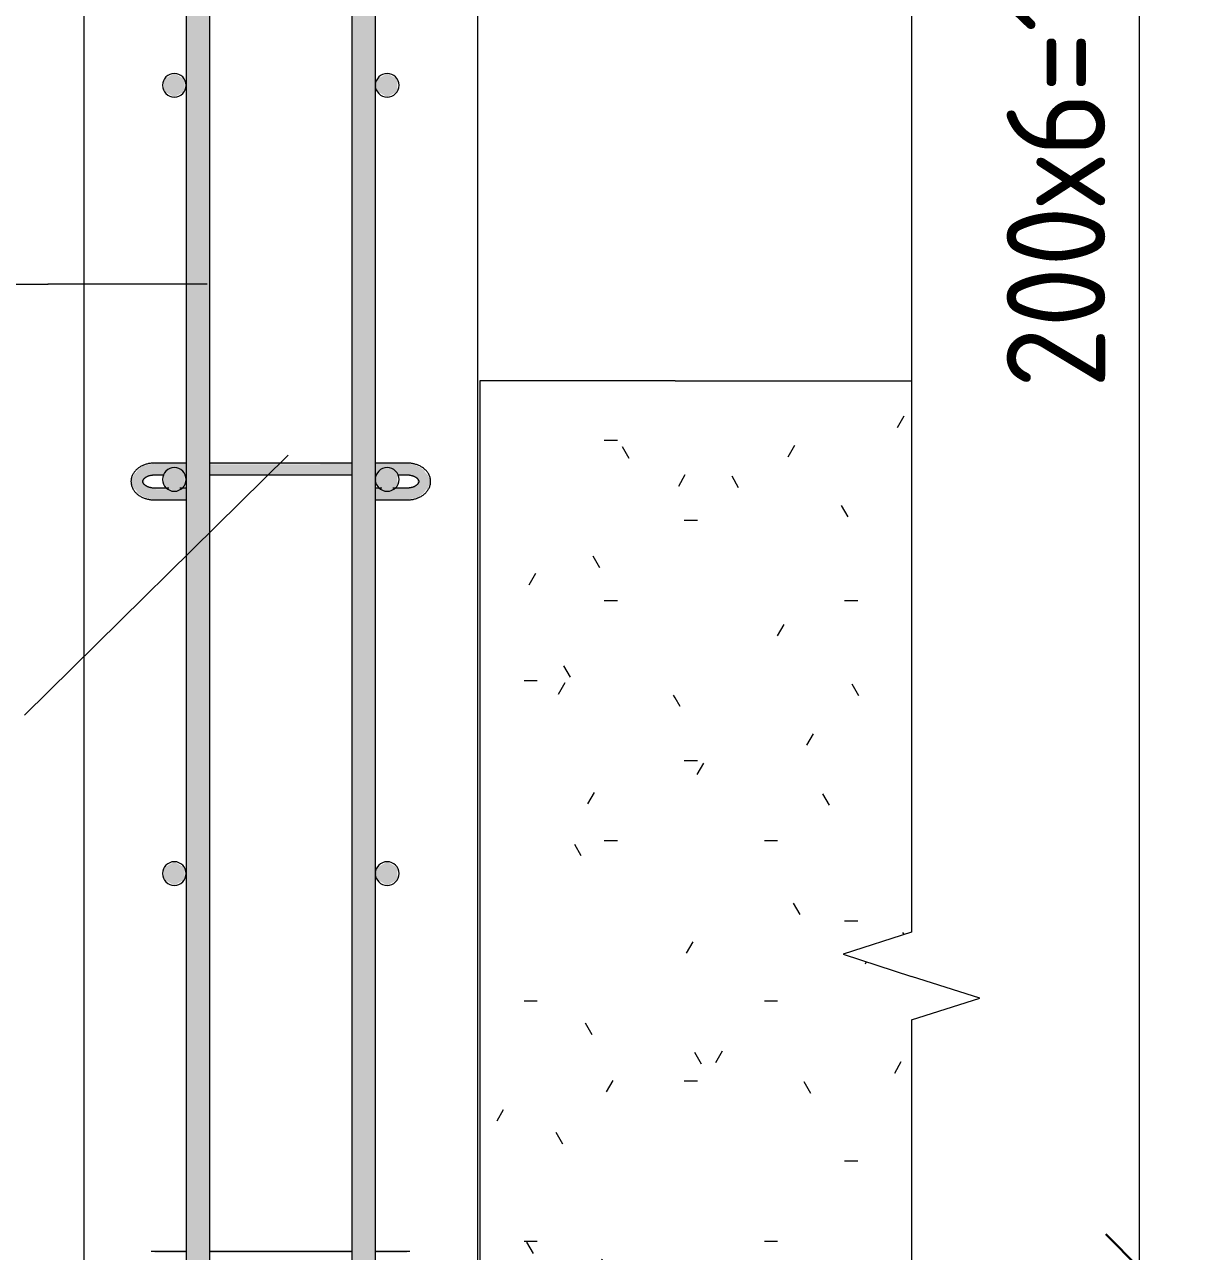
# Model space of a CAD drawing. Header units: millimetres. Extents: x 23200 to 49062, y -2858 to 35213.
# Drawn here: x 31561 to 32156, y -1642 to -1019 of the extents above; entities that cross this region are included whole.
import ezdxf

# ---------------------------------------------------------------- set-up
doc = ezdxf.new("R2010")
doc.units = ezdxf.units.MM
for name, color, linetype, lineweight in [('AA_Dim', 7, 'Continuous', 9), ('AA_Dim-20', 7, 'Continuous', 9), ('AA_Oformlenie', 7, 'Continuous', 9), ('AA_Vinoska', 7, 'Continuous', 9), ('AF_Element', 7, 'Continuous', 20), ('AF_Element_Грунт', 253, 'Continuous', 20), ('AF_Stena_Опалубка', 253, 'Continuous', 20), ('KR_Armatura', 7, 'Continuous', 20), ('KR_Armatura_Tonkie', 7, 'Continuous', 20)]:
    doc.layers.add(name, color=color, linetype=linetype, lineweight=lineweight)
doc.styles.add('ISOCPEUR_1', font='isocpeur.ttf', dxfattribs={"width": 0.9, "height": 50})
doc.dimstyles.new('05_Округл_5мм__прозр_', dxfattribs={"dimscale": 304.8, "dimtxt": 49.799059, "dimasz": 0.111549, "dimexe": 0.098425, "dimexo": 0.065617, "dimgap": 0.006562, "dimtad": 1, "dimdec": 0, "dimrnd": 5, "dimdsep": 46, "dimtxsty": 'ISOCPEUR_1', "dimblk1": 'OBLIQUE', "dimblk2": 'OBLIQUE', "dimsah": 1, "dimcen": 0.09, "dimdle": 0.098425, "dimazin": 0, "dimtfac": 1, "dimtdec": 4, "dimtix": 1, "dimtmove": 1, "dimatfit": 3, "dimfxl": 1, "dimtvp": 1, "dimtolj": 1, "dimtzin": 0, "dimlwd": 18, "dimlwe": 18, "dimarcsym": 2})
doc.dimstyles.new('05_Округл_5мм__прозр__1', dxfattribs={"dimscale": 304.8, "dimtxt": 49.799059, "dimasz": 0.111549, "dimexe": 0.098425, "dimexo": 0.065617, "dimgap": 0.006562, "dimtad": 1, "dimdec": 0, "dimrnd": 5, "dimdsep": 46, "dimtxsty": 'ISOCPEUR_1', "dimblk1": 'OBLIQUE', "dimblk2": 'OBLIQUE', "dimsah": 1, "dimcen": 0.09, "dimdle": 0.098425, "dimazin": 0, "dimtfac": 1, "dimtdec": 4, "dimtix": 1, "dimtmove": 0, "dimatfit": 3, "dimfxl": 1, "dimtvp": 1, "dimtolj": 1, "dimtzin": 0, "dimlwd": 18, "dimlwe": 18, "dimarcsym": 2})
pattern_1 = [(0, (22873.17, -1067.63), (162.56, 40.64), [6.706, -115.214, 6.706, -115.214, -650.24]), (0, (22873.17, -1067.63), (162.56, 40.64), [-243.84, 6.706, -237.134, 6.706, -115.214, -284.48]), (0, (22873.17, -1067.63), (162.56, 40.64), [-609.6, 6.706, -74.574, 6.706, -196.494]), (120, (22934.13, -1047.31), (-116.4753, 120.4611), [6.706, -115.214, 6.706, -765.454]), (120, (22934.13, -1047.31), (-116.4753, 120.4611), [-128.626, -115.214, 6.706, -237.134, -406.4]), (120, (22934.13, -1047.31), (-116.4753, 120.4611), [-487.68, 6.706, -115.214, 6.706, -277.774]), (120, (22934.13, -1047.31), (-116.4753, 120.4611), [-616.306, -74.574, 6.706, -196.494]), (240, (22954.45, -966.03), (-46.0847, -161.1011), [6.706, -115.214, 6.706, -765.454]), (240, (22954.45, -966.03), (-46.0847, -161.1011), [-128.626, -115.214, 6.706, -237.134, -406.4]), (240, (22954.45, -966.03), (-46.0847, -161.1011), [-487.68, 6.706, -115.214, 6.706, -277.774]), (240, (22954.45, -966.03), (-46.0847, -161.1011), [-616.306, -74.574, 6.706, -196.494])]

# ---------------------------------------------------------------- blocks, each defined once
blk = doc.blocks.new('350_Хомут прямоугольный верт _НесАрм_РабПлоск_ - 350_Хомут прямоугольный верт _НесАрм_РабПлоск_-3806730-Сечение 6')
at = {"layer": 'KR_Armatura_Tonkie', "lineweight": 9}
h = blk.add_hatch(color=256, dxfattribs=at)
h.paths.add_polyline_path([(25316.06, -456), (25321.26, -453), (25321.26, -447), (25316.06, -444), (25310.87, -447), (25310.87, -453)])
h.paths.add_polyline_path([(25424.06, -456), (25429.26, -453), (25429.26, -447), (25424.06, -444), (25418.87, -447), (25418.87, -453)])
at = {"layer": 'KR_Armatura'}
for centre, start, end in [((25316.06, -450), 90, 270), ((25316.06, -450), 270, 90), ((25424.06, -450), 90, 270), ((25424.06, -450), 270, 90)]:
    blk.add_arc(centre, 6, start, end, dxfattribs=at)
blk = doc.blocks.new('265_Выпуск П одной длины _НесАрм_РабПлоск_ - В1 _d12_-3835162-Сечение 6')
at = {"layer": 'KR_Armatura_Tonkie'}
h = blk.add_hatch(color=256, dxfattribs=at)
h.paths.add_polyline_path([(25326.51, -1918.01), (25334.06, -1917.89), (25333.86, -1708), (25322.06, -1708), (25322.27, -1918.01), (25325.06, -1918.01)])
h.paths.add_polyline_path([(25326.66, -1692), (25334.06, -1692), (25333.86, -278), (25322.06, -278), (25322.27, -1692), (25326.51, -1692)])
h.paths.add_polyline_path([(25326.51, -262), (25334.06, -262), (25333.86, -238), (25322.06, -238), (25322.27, -262), (25326.09, -262)])
h.paths.add_polyline_path([(25326.11, -230), (25334.06, -230), (25333.86, -40), (25322.06, -40), (25322.27, -55.54), (25333.06, -66.56), (25327.52, -72.1), (25322.06, -66.64), (25322.27, -230), (25325.06, -230)])
h.paths.add_polyline_path([(25326.51, -32), (25334.06, -32), (25333.86, 417.99), (25322.06, 417.99), (25322.27, -32), (25326.23, -32)])
h = blk.add_hatch(color=256, dxfattribs=at)
h.paths.add_polyline_path([(25409.76, -1918.01), (25418.06, -1917.89), (25417.86, -1708), (25406.06, -1708), (25406.29, -1918.01), (25409.06, -1918.01)])
h.paths.add_polyline_path([(25409.2, -1692), (25418.06, -1692), (25417.86, -278), (25406.06, -278), (25406.27, -1692), (25409.06, -1692)])
h.paths.add_polyline_path([(25409.06, -262), (25418.06, -262), (25417.86, -235.94), (25415.06, -236.95), (25406.06, -238), (25406.27, -262), (25408.7, -262)])
h.paths.add_polyline_path([(25406.21, -230), (25408.72, -229.78), (25413.61, -229.11), (25418.06, -227.27), (25417.86, -42.64), (25413.31, -40.82), (25406.06, -40), (25406.06, -230)])
h.paths.add_polyline_path([(25418.06, -34.14), (25417.86, 417.99), (25406.06, 417.99), (25406.27, -32), (25408.82, -32.23), (25416.3, -33.42), (25417.9, -34.07)])
for p, q in [((25322.06, -278), (25322.06, -1692)), ((25334.06, -1692), (25334.06, -278)), ((25406.06, -278), (25406.06, -1692)), ((25418.06, -1692), (25418.06, -278))]:
    blk.add_line(p, q, dxfattribs=at)
blk = doc.blocks.new('265_Выпуск П одной длины _НесАрм_РабПлоск_ - В1 _d12_-V21-Сечение 6')
at = {"layer": 'KR_Armatura_Tonkie'}
for p, q in [((25322.06, -847.68), (25322.06, -1241.69)), ((25334.06, -1241.7), (25334.06, -847.68)), ((25406.06, -847.66), (25406.06, -1241.68)), ((25418.06, -1241.68), (25418.06, -847.67)), ((25322.06, -1247.68), (25322.06, -1641.69)), ((25334.06, -1641.7), (25334.06, -1247.68)), ((25406.06, -1247.66), (25406.06, -1641.68)), ((25418.06, -1641.68), (25418.06, -1247.67))]:
    blk.add_line(p, q, dxfattribs=at)
blk = doc.blocks.new('265_Выпуск П одной длины _НесАрм_РабПлоск_ - В1 _d12_-V22-Сечение 6')
at = {"layer": 'KR_Armatura_Tonkie'}
for p, q in [((25334.06, -1241.7), (25334.06, -847.68)), ((25406.06, -847.66), (25406.06, -1241.68)), ((25322.06, -860.41), (25322.06, -1241.69)), ((25418.06, -1241.68), (25418.06, -860.37)), ((25322.06, -1247.68), (25322.06, -1254.45)), ((25334.06, -1641.7), (25334.06, -1247.68)), ((25406.06, -1247.66), (25406.06, -1641.68)), ((25418.06, -1254.41), (25418.06, -1247.67)), ((25322.06, -1260.41), (25322.06, -1641.69)), ((25418.06, -1641.68), (25418.06, -1260.37))]:
    blk.add_line(p, q, dxfattribs=at)
blk = doc.blocks.new('грунт подушка4 - грунт подушка2-3863139-Сечение 6')
at = {"layer": 'AF_Element', "lineweight": 9}
h = blk.add_hatch(dxfattribs=at)
h.set_pattern_fill('FP_2', color=256, style=0, pattern_type=2)
h.set_pattern_definition(pattern_1)
h.paths.add_polyline_path([(25570.06, -2000), (25570.06, -1200), (25471.06, -1200), (25471.06, -2000), (25501.36, -2000)])
at = {"layer": 'AF_Element'}
for p, q in [((25570.06, -1200), (25471.06, -1200)), ((25471.06, -1200), (25471.06, -2000)), ((25471.06, -2000), (25570.06, -2000))]:
    blk.add_line(p, q, dxfattribs=at)
blk = doc.blocks.new('грунт подушка5 - грунт подушка1-3863278-Сечение 6')
at = {"layer": 'AF_Element', "lineweight": 9}
h = blk.add_hatch(dxfattribs=at)
h.set_pattern_fill('FP_2', color=256, style=0, pattern_type=2)
h.set_pattern_definition(pattern_1)
h.paths.add_polyline_path([(23860.06, -2173.96), (24199.78, -2173.96), (24199.78, -2157.9), (24221.78, -2157.9), (24221.78, -2173.96), (24233.05, -2139.3), (24244.31, -2173.96), (25178.64, -2173.96), (25178.64, -2157.9), (25200.64, -2157.9), (25200.64, -2173.96), (25211.9, -2139.3), (25223.16, -2173.96), (25690.06, -2173.96), (25690.06, -1524.21), (25674, -1524.21), (25674, -1502.21), (25690.06, -1502.21), (25655.4, -1490.95), (25690.06, -1479.69), (25690.06, -1200.13), (25570.06, -1200.13), (25570.06, -2100.13), (23860.06, -2100.13), (23860.06, -2131.88)])
at = {"layer": 'AF_Element'}
blk.add_line((25690.06, -1200.13), (25570.06, -1200.13), dxfattribs=at)
blk = doc.blocks.new('261_Шпилька массив _НесАрм_РабПлоск_ - 6 А240-3909378-Сечение 6')
at = {"layer": 'KR_Armatura_Tonkie'}
h = blk.add_hatch(color=256, dxfattribs=at)
h.paths.add_polyline_path([(25306.06, -1255.29), (25306.06, -1254.41), (25301.46, -1253.14), (25300.87, -1252.44), (25300.87, -1253.17), (25304.89, -1254.81)])
h.paths.add_polyline_path([(25294.06, -1251.05), (25296.79, -1246.38), (25295.39, -1247.69), (25294.12, -1250.91)])
h.paths.add_polyline_path([(25297.58, -1245.05), (25306.06, -1242.56), (25305.84, -1241.78), (25304.71, -1242.09), (25300.32, -1243.09)])
for points in [[(25306.06, -1260.41), (25306.06, -1255.29), (25300.87, -1253.17), (25300.87, -1249.1), (25306.06, -1247.58), (25306.06, -1242.56), (25297.58, -1245.05), (25294.06, -1251.05), (25295.39, -1254.34), (25296.73, -1255.59), (25297.58, -1257.05), (25301.17, -1259.23), (25305.84, -1260.31)], [(25434.06, -1260.41), (25434.93, -1260.11), (25439.8, -1259), (25442.78, -1256.65), (25443.33, -1255.71), (25444.73, -1254.4), (25446.06, -1251.05), (25442.55, -1245.05), (25434.06, -1242.56), (25434.06, -1247.68), (25438.88, -1249.2), (25439.26, -1249.65), (25439.26, -1253.17), (25434.06, -1255.29), (25434.06, -1260.31)], [(25318.67, -1260.41), (25322.06, -1260.31), (25322.06, -1255.29), (25317.3, -1255.29), (25315.91, -1255.91), (25314.83, -1255.29), (25306.06, -1255.29), (25306.06, -1260.41)], [(25418.32, -1260.41), (25434.06, -1260.31), (25434.06, -1255.29), (25424.94, -1255.49), (25423.91, -1255.91), (25422.83, -1255.29), (25418.06, -1255.29), (25418.06, -1260.41)]]:
    blk.add_hatch(color=256, dxfattribs=at).paths.add_polyline_path(points)
h = blk.add_hatch(color=256, dxfattribs=at)
h.paths.add_polyline_path([(25368.49, -1242.56), (25406.06, -1242.46), (25406.06, -1241.68), (25334.06, -1241.85), (25334.06, -1242.56), (25335.28, -1242.56)])
h.paths.add_polyline_path([(25318.67, -1242.56), (25322.06, -1242.56), (25322.06, -1241.68), (25306.06, -1241.78), (25306.06, -1242.56)])
h.paths.add_polyline_path([(25434.06, -1242.56), (25434.06, -1241.68), (25418.06, -1241.78), (25418.06, -1242.56), (25418.32, -1242.56)])
h = blk.add_hatch(color=256, dxfattribs=at)
h.paths.add_polyline_path([(25368.49, -1247.68), (25406.06, -1247.51), (25406.06, -1242.56), (25334.06, -1242.7), (25334.06, -1247.68), (25335.28, -1247.68)])
h.paths.add_polyline_path([(25418.06, -1247.68), (25418.87, -1247.54), (25418.87, -1247), (25424.06, -1244), (25429.26, -1247.26), (25429.26, -1247.68), (25434.06, -1247.58), (25434.06, -1242.56), (25418.06, -1242.56), (25418.06, -1247.67)])
h.paths.add_polyline_path([(25306.06, -1247.68), (25310.87, -1247.58), (25310.87, -1247), (25316.06, -1244), (25321.26, -1247), (25321.26, -1247.68), (25322.06, -1247.58), (25322.06, -1242.56), (25306.06, -1242.56), (25306.06, -1247.58)])
h = blk.add_hatch(color=256, dxfattribs=at)
h.paths.add_polyline_path([(25434.06, -1255.29), (25439.26, -1252.99), (25434.06, -1254.51), (25434.06, -1254.81)])
h.paths.add_polyline_path([(25446.06, -1251.05), (25444.75, -1247.77), (25443.4, -1246.5), (25444.98, -1249.2)])
h.paths.add_polyline_path([(25442.55, -1245.05), (25438.96, -1242.86), (25434.06, -1241.78), (25434.06, -1242.56), (25439.46, -1244.14)])
h = blk.add_hatch(color=256, dxfattribs=at)
h.paths.add_polyline_path([(25306.06, -1255.29), (25314.58, -1255.14), (25313.31, -1254.41), (25306.06, -1254.51), (25306.06, -1254.81)])
h.paths.add_polyline_path([(25322.06, -1255.29), (25322.06, -1254.41), (25318.64, -1254.51), (25317.3, -1255.29), (25321.26, -1255.29)])
h = blk.add_hatch(color=256, dxfattribs=at)
h.paths.add_polyline_path([(25418.06, -1255.29), (25422.83, -1255.29), (25421.31, -1254.41), (25418.06, -1254.64), (25418.06, -1255.09)])
h.paths.add_polyline_path([(25434.06, -1255.29), (25434.06, -1254.41), (25426.64, -1254.51), (25425.3, -1255.29), (25433.29, -1255.29)])
h = blk.add_hatch(color=256, dxfattribs=at)
h.paths.add_polyline_path([(25368.49, -1642.56), (25406.06, -1642.46), (25406.06, -1641.68), (25334.06, -1641.85), (25334.06, -1642.56), (25335.28, -1642.56)])
h.paths.add_polyline_path([(25318.67, -1642.56), (25322.06, -1642.56), (25322.06, -1641.68), (25306.06, -1641.78), (25306.06, -1642.56)])
h.paths.add_polyline_path([(25434.06, -1642.56), (25434.06, -1641.68), (25418.06, -1641.78), (25418.06, -1642.56), (25418.32, -1642.56)])
for p, q in [((25322.06, -1241.68), (25306.06, -1241.68)), ((25406.06, -1241.68), (25334.06, -1241.68)), ((25434.06, -1241.68), (25418.06, -1241.68)), ((25306.06, -1247.68), (25310.87, -1247.68)), ((25321.26, -1247.68), (25322.06, -1247.68)), ((25334.06, -1247.68), (25406.06, -1247.68)), ((25418.06, -1247.68), (25418.87, -1247.68)), ((25429.26, -1247.68), (25434.06, -1247.68)), ((25313.31, -1254.41), (25306.06, -1254.41)), ((25322.06, -1254.41), (25318.82, -1254.41)), ((25421.31, -1254.41), (25418.06, -1254.41)), ((25434.06, -1254.41), (25426.82, -1254.41)), ((25306.06, -1260.41), (25322.06, -1260.41)), ((25418.06, -1260.41), (25434.06, -1260.41)), ((25322.06, -1641.68), (25306.06, -1641.68)), ((25406.09, -1641.68), (25334.06, -1641.68)), ((25434.06, -1641.68), (25418.04, -1641.68))]:
    blk.add_line(p, q, dxfattribs=at)
at = {"layer": 'KR_Armatura_Tonkie', "flags": 128}
for points in [[(25306.06, -1241.68), (25305.62, -1241.69), (25305.17, -1241.71), (25304.73, -1241.74), (25304.29, -1241.78), (25303.85, -1241.84), (25303.41, -1241.91), (25302.98, -1241.99), (25302.55, -1242.08), (25302.12, -1242.19), (25301.7, -1242.31), (25301.28, -1242.44), (25300.87, -1242.59), (25300.46, -1242.74), (25300.07, -1242.91), (25299.67, -1243.09), (25299.29, -1243.29), (25298.91, -1243.49), (25298.55, -1243.71), (25298.19, -1243.94), (25297.84, -1244.19), (25297.5, -1244.44), (25297.18, -1244.71), (25296.86, -1244.99), (25296.56, -1245.28), (25296.27, -1245.59), (25295.99, -1245.91), (25295.73, -1246.24), (25295.49, -1246.58), (25295.26, -1246.93), (25295.04, -1247.29), (25294.85, -1247.67), (25294.68, -1248.05), (25294.52, -1248.44), (25294.39, -1248.84), (25294.28, -1249.25), (25294.19, -1249.67), (25294.12, -1250.09), (25294.08, -1250.51), (25294.06, -1250.93), (25294.06, -1251.05)], [(25446.06, -1251.05), (25446.05, -1250.62), (25446.01, -1250.2), (25445.95, -1249.78), (25445.87, -1249.36), (25445.77, -1248.95), (25445.64, -1248.55), (25445.49, -1248.16), (25445.32, -1247.77), (25445.13, -1247.39), (25444.93, -1247.03), (25444.7, -1246.67), (25444.46, -1246.33), (25444.2, -1246), (25443.93, -1245.67), (25443.65, -1245.37), (25443.35, -1245.07), (25443.04, -1244.79), (25442.71, -1244.51), (25442.38, -1244.25), (25442.03, -1244.01), (25441.68, -1243.77), (25441.31, -1243.55), (25440.94, -1243.34), (25440.55, -1243.14), (25440.17, -1242.96), (25439.77, -1242.79), (25439.36, -1242.63), (25438.95, -1242.48), (25438.54, -1242.34), (25438.12, -1242.22), (25437.69, -1242.11), (25437.26, -1242.01), (25436.83, -1241.93), (25436.39, -1241.86), (25435.96, -1241.8), (25435.51, -1241.75), (25435.07, -1241.71), (25434.63, -1241.69), (25434.18, -1241.68), (25434.06, -1241.68)], [(25294.06, -1251.05), (25294.07, -1251.47), (25294.11, -1251.89), (25294.17, -1252.31), (25294.25, -1252.73), (25294.36, -1253.14), (25294.49, -1253.54), (25294.63, -1253.93), (25294.8, -1254.32), (25294.99, -1254.7), (25295.2, -1255.06), (25295.42, -1255.42), (25295.66, -1255.76), (25295.92, -1256.1), (25296.19, -1256.42), (25296.48, -1256.72), (25296.78, -1257.02), (25297.09, -1257.31), (25297.41, -1257.58), (25297.75, -1257.84), (25298.09, -1258.08), (25298.45, -1258.32), (25298.81, -1258.54), (25299.19, -1258.75), (25299.57, -1258.95), (25299.96, -1259.13), (25300.36, -1259.3), (25300.76, -1259.46), (25301.17, -1259.61), (25301.59, -1259.75), (25302.01, -1259.87), (25302.43, -1259.98), (25302.86, -1260.08), (25303.29, -1260.16), (25303.73, -1260.23), (25304.17, -1260.29), (25304.61, -1260.34), (25305.05, -1260.38), (25305.5, -1260.4), (25305.94, -1260.41), (25306.06, -1260.41)], [(25300.06, -1251.05), (25300.06, -1250.96), (25300.07, -1250.87), (25300.08, -1250.79), (25300.1, -1250.7), (25300.13, -1250.61), (25300.16, -1250.51), (25300.19, -1250.42), (25300.24, -1250.32), (25300.29, -1250.21), (25300.35, -1250.11), (25300.42, -1250), (25300.5, -1249.89), (25300.58, -1249.77), (25300.68, -1249.66), (25300.79, -1249.54), (25300.91, -1249.42), (25301.04, -1249.3), (25301.18, -1249.18), (25301.33, -1249.07), (25301.49, -1248.95), (25301.66, -1248.84), (25301.84, -1248.73), (25302.03, -1248.62), (25302.23, -1248.52), (25302.44, -1248.42), (25302.66, -1248.33), (25302.88, -1248.24), (25303.11, -1248.16), (25303.35, -1248.08), (25303.6, -1248.01), (25303.85, -1247.94), (25304.1, -1247.88), (25304.36, -1247.83), (25304.63, -1247.79), (25304.9, -1247.75), (25305.17, -1247.72), (25305.44, -1247.7), (25305.71, -1247.69), (25305.99, -1247.68), (25306.06, -1247.68)], [(25306.06, -1254.41), (25305.79, -1254.41), (25305.51, -1254.39), (25305.24, -1254.37), (25304.97, -1254.35), (25304.7, -1254.31), (25304.43, -1254.27), (25304.17, -1254.22), (25303.92, -1254.17), (25303.66, -1254.1), (25303.42, -1254.03), (25303.18, -1253.96), (25302.94, -1253.87), (25302.72, -1253.79), (25302.5, -1253.69), (25302.29, -1253.6), (25302.08, -1253.5), (25301.89, -1253.39), (25301.71, -1253.28), (25301.54, -1253.17), (25301.37, -1253.05), (25301.22, -1252.94), (25301.08, -1252.82), (25300.94, -1252.7), (25300.82, -1252.58), (25300.71, -1252.47), (25300.61, -1252.35), (25300.52, -1252.24), (25300.44, -1252.12), (25300.37, -1252.01), (25300.3, -1251.91), (25300.25, -1251.8), (25300.2, -1251.7), (25300.16, -1251.6), (25300.13, -1251.51), (25300.11, -1251.42), (25300.09, -1251.33), (25300.07, -1251.24), (25300.07, -1251.15), (25300.06, -1251.07), (25300.06, -1251.05)], [(25434.06, -1247.68), (25434.34, -1247.69), (25434.61, -1247.7), (25434.88, -1247.72), (25435.16, -1247.74), (25435.42, -1247.78), (25435.69, -1247.82), (25435.95, -1247.87), (25436.21, -1247.93), (25436.46, -1247.99), (25436.71, -1248.06), (25436.95, -1248.13), (25437.18, -1248.22), (25437.41, -1248.3), (25437.63, -1248.4), (25437.84, -1248.49), (25438.04, -1248.6), (25438.23, -1248.7), (25438.42, -1248.81), (25438.59, -1248.92), (25438.75, -1249.04), (25438.91, -1249.15), (25439.05, -1249.27), (25439.18, -1249.39), (25439.3, -1249.51), (25439.41, -1249.62), (25439.52, -1249.74), (25439.61, -1249.85), (25439.69, -1249.97), (25439.76, -1250.08), (25439.82, -1250.18), (25439.88, -1250.29), (25439.92, -1250.39), (25439.96, -1250.49), (25439.99, -1250.58), (25440.02, -1250.67), (25440.04, -1250.76), (25440.05, -1250.85), (25440.06, -1250.94), (25440.06, -1251.02), (25440.06, -1251.05)], [(25434.06, -1260.41), (25434.51, -1260.4), (25434.95, -1260.38), (25435.39, -1260.35), (25435.84, -1260.31), (25436.28, -1260.25), (25436.71, -1260.18), (25437.15, -1260.1), (25437.58, -1260.01), (25438, -1259.9), (25438.43, -1259.78), (25438.84, -1259.65), (25439.25, -1259.51), (25439.66, -1259.35), (25440.06, -1259.18), (25440.45, -1259), (25440.83, -1258.8), (25441.21, -1258.6), (25441.58, -1258.38), (25441.94, -1258.15), (25442.28, -1257.9), (25442.62, -1257.65), (25442.95, -1257.38), (25443.26, -1257.1), (25443.57, -1256.81), (25443.86, -1256.5), (25444.13, -1256.18), (25444.39, -1255.85), (25444.64, -1255.51), (25444.87, -1255.16), (25445.08, -1254.8), (25445.27, -1254.42), (25445.45, -1254.04), (25445.6, -1253.65), (25445.73, -1253.25), (25445.85, -1252.84), (25445.93, -1252.42), (25446, -1252.01), (25446.04, -1251.58), (25446.06, -1251.16), (25446.06, -1251.05)], [(25440.06, -1251.05), (25440.06, -1251.13), (25440.05, -1251.22), (25440.04, -1251.3), (25440.02, -1251.39), (25440, -1251.48), (25439.97, -1251.58), (25439.93, -1251.67), (25439.89, -1251.77), (25439.84, -1251.88), (25439.78, -1251.98), (25439.71, -1252.09), (25439.63, -1252.21), (25439.54, -1252.32), (25439.44, -1252.44), (25439.33, -1252.55), (25439.22, -1252.67), (25439.09, -1252.79), (25438.95, -1252.91), (25438.79, -1253.02), (25438.63, -1253.14), (25438.46, -1253.25), (25438.28, -1253.36), (25438.09, -1253.47), (25437.89, -1253.57), (25437.68, -1253.67), (25437.47, -1253.76), (25437.24, -1253.85), (25437.01, -1253.94), (25436.77, -1254.01), (25436.53, -1254.08), (25436.28, -1254.15), (25436.02, -1254.21), (25435.76, -1254.26), (25435.5, -1254.3), (25435.23, -1254.34), (25434.96, -1254.37), (25434.69, -1254.39), (25434.41, -1254.4), (25434.14, -1254.41), (25434.06, -1254.41)], [(25306.06, -1641.68), (25305.62, -1641.69), (25305.17, -1641.71), (25304.73, -1641.74), (25304.29, -1641.78)], [(25435.51, -1641.75), (25435.07, -1641.71), (25434.63, -1641.69), (25434.18, -1641.68), (25434.06, -1641.68)]]:
    blk.add_lwpolyline(points, dxfattribs=at)
blk = doc.blocks.new('011_Прямоугольник обрыва _ЭлУзла_ - 011_Прямоугольник обрыва _ЭлУзла_-3887165-Сечение 6')
at = {"layer": 'AA_Oformlenie'}
for p, q in [((25690.06, -180.72), (25690.06, -1479.69)), ((25690.06, -1524.21), (25690.06, -2173.96))]:
    blk.add_line(p, q, dxfattribs=at)
blk = doc.blocks.new('DIMBLOCK75-Сечение 6')
at = {"layer": 'AA_Dim-20', "lineweight": 30}
for p, q in [((32126.23, -450), (32109.23, -433)), ((32126.23, -450), (32143.23, -467)), ((32126.23, -1650), (32109.23, -1633)), ((32126.23, -1650), (32143.23, -1667))]:
    blk.add_line(p, q, dxfattribs=at)
at = {"layer": 'AA_Dim-20', "lineweight": 18}
for p, q in [((31770.66, -450), (32156.23, -450)), ((32126.23, -450), (31770.66, -450)), ((32126.23, -450), (32126.23, -1650)), ((31770.66, -1650), (32156.23, -1650)), ((32126.23, -1650), (31770.66, -1650))]:
    blk.add_line(p, q, dxfattribs=at)
at = {"layer": 'AA_Dim-20', "color": 0, "lineweight": 18, "insert": (32058.91, -1203.71), "char_height": 50, "width": 368.8961, "attachment_point": 1, "rotation": 90, "line_spacing_factor": 1.149209, "style": 'ISOCPEUR_1'}
blk.add_mtext('200х6=1200', dxfattribs=at)
blk = doc.blocks.new('_Oblique')
at = {"color": 0, "linetype": 'ByBlock', "lineweight": -2}
blk.add_line((-0.5, -0.5), (0.5, 0.5), dxfattribs=at)
blk = doc.blocks.new('DIMBLOCK76-Сечение 6')
at = {"layer": 'AA_Dim-20', "lineweight": 30}
for p, q in [((32126.23, -1650), (32109.23, -1633)), ((32126.23, -1650), (32143.23, -1667)), ((32126.23, -1700), (32109.23, -1683)), ((32126.23, -1700), (32143.23, -1717))]:
    blk.add_line(p, q, dxfattribs=at)
at = {"layer": 'AA_Dim-20', "lineweight": 18}
for p, q in [((31770.66, -1650), (32156.23, -1650)), ((32126.23, -1650), (31770.66, -1650)), ((32126.23, -1650), (32126.23, -1730)), ((32126.23, -1704.54), (32126.23, -1675)), ((31826.18, -1700), (32156.23, -1700)), ((32126.23, -1700), (31826.18, -1700)), ((32126.23, -1787.75), (32126.23, -1704.54))]:
    blk.add_line(p, q, dxfattribs=at)
at = {"layer": 'AA_Dim-20', "color": 0, "lineweight": 18, "insert": (32058.91, -1787.75), "char_height": 50, "width": 75.8478, "attachment_point": 1, "rotation": 90, "line_spacing_factor": 1.149209, "style": 'ISOCPEUR_1'}
blk.add_mtext('50', dxfattribs=at)
blk = doc.blocks.new('042_М_Арматуры - Диам длина поз _ Комментарий-2260297-Сечение 6')
at = {"layer": 'AA_Vinoska'}
blk.add_line((24873.36, -1598.26), (25153.36, -1598.26), dxfattribs=at)

msp = doc.modelspace()

# ---------------------------------------------------------------- linework, layer by layer
at = {"layer": 'AA_Vinoska'}
for p, q in [((31653.3217, -1150.9545), (31572.5449, -1150.9545)), ((31694.3177, -1237.7007), (31560.6468, -1369.6127)), ((32010.6579, -1479.6892), (31975.9978, -1490.951)), ((31975.9978, -1490.951), (32010.6579, -1502.2127)), ((32045.2989, -1513.2127), (32010.6579, -1502.2127)), ((32010.6579, -1524.2127), (32045.2989, -1513.2127))]:
    msp.add_line(p, q, dxfattribs=at)
at = {"layer": 'AF_Stena_Опалубка'}
for p, q in [((31590.6579, -270), (31590.6579, -1700)), ((31790.6579, -1700), (31790.6579, -270))]:
    msp.add_line(p, q, dxfattribs=at)

# ---------------------------------------------------------------- block references
at = {"layer": 'AA_Oformlenie'}
msp.add_blockref('011_Прямоугольник обрыва _ЭлУзла_ - 011_Прямоугольник обрыва _ЭлУзла_-3887165-Сечение 6', (6320.5957, 0), dxfattribs=at)
at = {"layer": 'AA_Vinoska'}
msp.add_blockref('042_М_Арматуры - Диам длина поз _ Комментарий-2260297-Сечение 6', (6419.1893, 447.3014), dxfattribs=at)
at = {"layer": 'AF_Element_Грунт'}
for name in ['грунт подушка5 - грунт подушка1-3863278-Сечение 6', 'грунт подушка4 - грунт подушка2-3863139-Сечение 6']:
    msp.add_blockref(name, (6320.5957, 0), dxfattribs=at)
at = {"layer": 'KR_Armatura_Tonkie'}
for name in ['265_Выпуск П одной длины _НесАрм_РабПлоск_ - В1 _d12_-V21-Сечение 6', '265_Выпуск П одной длины _НесАрм_РабПлоск_ - В1 _d12_-V22-Сечение 6', '265_Выпуск П одной длины _НесАрм_РабПлоск_ - В1 _d12_-3835162-Сечение 6', '261_Шпилька массив _НесАрм_РабПлоск_ - 6 А240-3909378-Сечение 6']:
    msp.add_blockref(name, (6320.5957, 0), dxfattribs=at)
at = {"layer": 'KR_Armatura_Tonkie', "lineweight": 9}
for p in [(6320.5957, -600), (6320.5957, -800), (6320.5957, -1000)]:
    msp.add_blockref('350_Хомут прямоугольный верт _НесАрм_РабПлоск_ - 350_Хомут прямоугольный верт _НесАрм_РабПлоск_-3806730-Сечение 6', p, dxfattribs=at)

# ---------------------------------------------------------------- dimensions: what is measured, and where the dimension line sits
at = {"layer": 'AA_Dim', "lineweight": 18}
dim = msp.add_linear_dim(base=(32126.2313, -1650), p1=(31750.6579, -450), p2=(31750.6579, -1650), angle=90, dimstyle='05_Округл_5мм__прозр__1', override={"dimpost": '200х6=<>', "dimfxl": 1200}, dxfattribs=at)
dim.commit()
dim.dimension.update_dxf_attribs({"geometry": 'DIMBLOCK75-Сечение 6', "text_midpoint": (32099.2313, -1050)})
dim = msp.add_linear_dim(base=(32126.2313, -1700), p1=(31750.6579, -1650), p2=(31806.1809, -1700), angle=90, dimstyle='05_Округл_5мм__прозр_', override={"dimpost": '<>', "dimfxl": 74.718198}, dxfattribs=at)
dim.commit()
dim.dimension.update_dxf_attribs({"geometry": 'DIMBLOCK76-Сечение 6', "text_midpoint": (32092.2418, -1749.8211), "dimtype": 160, "text_rotation": 90})

doc.saveas('drawing.dxf')
